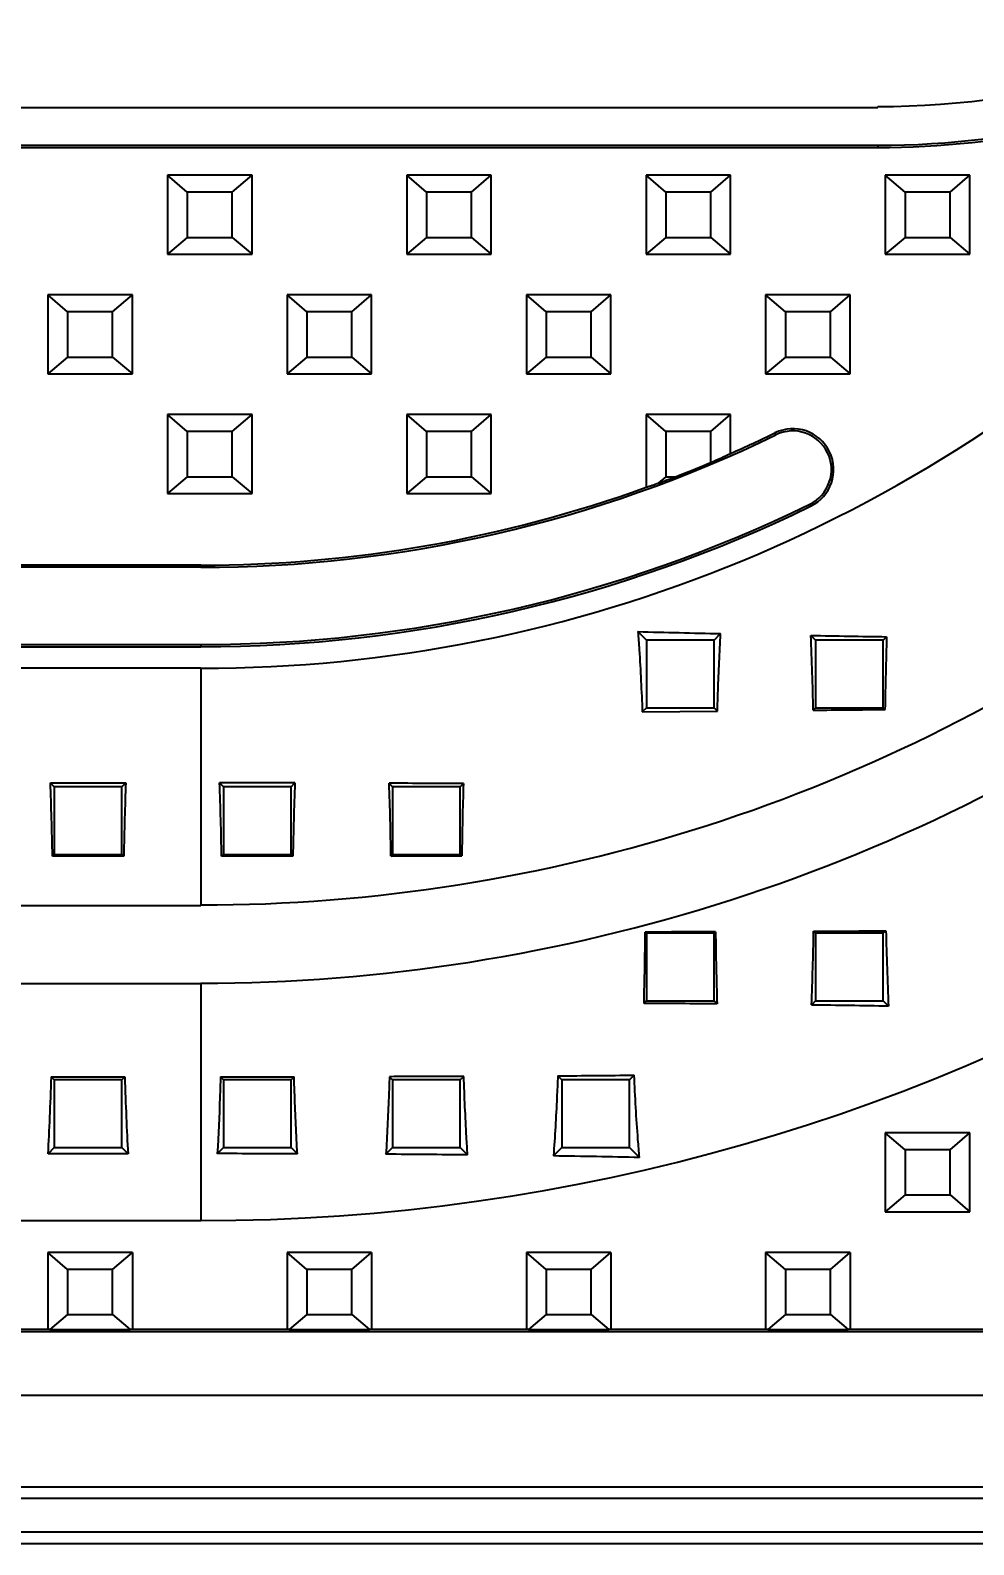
# Model space of a CAD drawing. Header units: millimetres. Extents: x -1495 to -116, y -3881 to 1305.
# Drawn here: x -733.32 to -716.5, y -1310.3 to -1283.32 of the extents above; entities that cross this region are included whole.
import ezdxf

# ---------------------------------------------------------------- set-up
doc = ezdxf.new("R2010")
doc.units = ezdxf.units.MM
doc.header["$LTSCALE"] = 16.335
doc.header["$PDMODE"] = 3
doc.header["$PDSIZE"] = 0.3125
doc.linetypes.add('HIDDEN', pattern=[0.2, 0.1, -0.1])
doc.layers.get('0').update_dxf_attribs({"linetype": 'CONTINUOUS'})
doc.layers.get('Defpoints').update_dxf_attribs({"linetype": 'CONTINUOUS'})
doc.layers.add('DEFAULT_2', color=8, linetype='HIDDEN')
doc.layers.add('dim', color=4, linetype='CONTINUOUS', lineweight=9)
doc.styles.get("Standard").update_dxf_attribs({"font": 'txt', "width": 0.8})
doc.dimstyles.new('副本 ISO-25-1', dxfattribs={"dimtxt": 5, "dimasz": 5, "dimexe": 0, "dimexo": 0, "dimgap": 0, "dimtad": 1, "dimtxsty": 'Standard', "dimcen": 0, "dimclrd": 4, "dimclre": 4, "dimclrt": 6, "dimazin": 0, "dimtfac": 1, "dimtofl": 0, "dimtmove": 0, "dimatfit": 3, "dimfxl": 0, "dimarcsym": 0})

# ---------------------------------------------------------------- blocks, each defined once
blk = doc.blocks.new('*D702')
at = {"layer": 'Defpoints', "color": 0}
for p in [(-735.3, -1279.458), (-692.398, -1284.533), (-637.464, -1284.533)]:
    blk.add_point(p, dxfattribs=at)
at = {"layer": 'dim', "color": 4, "linetype": 'Continuous', "lineweight": -2}
blk.add_line((-692.398, -1284.533), (-631.464, -1284.533), dxfattribs=at)
at = {"layer": 'dim', "color": 6, "insert": (-634.464, -1283.075), "char_height": 2.5, "attachment_point": 5}
blk.add_mtext('5,08', dxfattribs=at)
blk = doc.blocks.new('*D703')
at = {"layer": 'Defpoints', "color": 0}
for p in [(-735.3, -1279.458), (-707.975, -1302.623), (-637.464, -1302.623)]:
    blk.add_point(p, dxfattribs=at)
at = {"layer": 'dim', "color": 4, "linetype": 'Continuous', "lineweight": -2}
blk.add_line((-707.975, -1302.623), (-629.797, -1302.623), dxfattribs=at)
at = {"layer": 'dim', "color": 6, "insert": (-633.631, -1301.165), "char_height": 2.5, "attachment_point": 5}
blk.add_mtext('23,17', dxfattribs=at)
blk = doc.blocks.new('*D704')
at = {"layer": 'Defpoints', "color": 0}
for p in [(-735.3, -1279.458), (-719.329, -1321.458), (-637.464, -1321.458)]:
    blk.add_point(p, dxfattribs=at)
at = {"layer": 'dim', "color": 4, "linetype": 'Continuous', "lineweight": -2}
blk.add_line((-719.329, -1321.458), (-634.131, -1321.458), dxfattribs=at)
at = {"layer": 'dim', "color": 6, "insert": (-635.797, -1320.208), "char_height": 2.5, "attachment_point": 5}
blk.add_mtext('42', dxfattribs=at)
blk = doc.blocks.new('*D705')
at = {"layer": 'Defpoints', "color": 0}
for p in [(-735.3, -1279.458), (-681.861, -1332.458), (-637.464, -1332.458)]:
    blk.add_point(p, dxfattribs=at)
at = {"layer": 'dim', "color": 4, "linetype": 'Continuous', "lineweight": -2}
blk.add_line((-681.861, -1332.458), (-634.131, -1332.458), dxfattribs=at)
at = {"layer": 'dim', "color": 6, "insert": (-635.797, -1331.208), "char_height": 2.5, "attachment_point": 5}
blk.add_mtext('53', dxfattribs=at)
blk = doc.blocks.new('*D706')
at = {"layer": 'Defpoints', "color": 0}
for p in [(-735.3, -1279.458), (-667.988, -1349.458), (-637.464, -1349.458)]:
    blk.add_point(p, dxfattribs=at)
at = {"layer": 'dim', "color": 4, "linetype": 'Continuous', "lineweight": -2}
blk.add_line((-667.988, -1349.458), (-634.464, -1349.458), dxfattribs=at)
at = {"layer": 'dim', "color": 6, "insert": (-635.964, -1348.208), "char_height": 2.5, "attachment_point": 5}
blk.add_mtext('70', dxfattribs=at)
blk = doc.blocks.new('*D708')
at = {"layer": 'Defpoints', "color": 0}
for p in [(-735.3, -1279.458), (-720.3, -1323.767), (-720.3, -1373.867)]:
    blk.add_point(p, dxfattribs=at)
at = {"layer": 'dim', "color": 4, "linetype": 'Continuous', "lineweight": -2}
blk.add_line((-720.3, -1323.767), (-720.3, -1376.534), dxfattribs=at)
at = {"layer": 'dim', "color": 6, "insert": (-721.55, -1375.201), "char_height": 2.5, "attachment_point": 5, "rotation": 90}
blk.add_mtext('15', dxfattribs=at)
blk = doc.blocks.new('*D709')
at = {"layer": 'Defpoints', "color": 0}
for p in [(-735.3, -1279.458), (-710.175, -1302.623), (-710.175, -1373.867)]:
    blk.add_point(p, dxfattribs=at)
at = {"layer": 'dim', "color": 4, "linetype": 'Continuous', "lineweight": -2}
blk.add_line((-710.175, -1302.623), (-710.175, -1381.534), dxfattribs=at)
at = {"layer": 'dim', "color": 6, "insert": (-711.634, -1377.701), "char_height": 2.5, "attachment_point": 5, "rotation": 90}
blk.add_mtext('25,13', dxfattribs=at)
blk = doc.blocks.new('*D710')
at = {"layer": 'Defpoints', "color": 0}
for p in [(-735.3, -1279.458), (-694.598, -1285.166), (-694.598, -1373.867)]:
    blk.add_point(p, dxfattribs=at)
at = {"layer": 'dim', "color": 4, "linetype": 'Continuous', "lineweight": -2}
blk.add_line((-694.598, -1285.166), (-694.598, -1379.867), dxfattribs=at)
at = {"layer": 'dim', "color": 6, "insert": (-696.056, -1376.867), "char_height": 2.5, "attachment_point": 5, "rotation": 90}
blk.add_mtext('40,7', dxfattribs=at)
blk = doc.blocks.new('*D711')
at = {"layer": 'Defpoints', "color": 0}
for p in [(-735.3, -1279.458), (-665.3, -1346.703), (-665.3, -1373.867)]:
    blk.add_point(p, dxfattribs=at)
at = {"layer": 'dim', "color": 4, "linetype": 'Continuous', "lineweight": -2}
blk.add_line((-665.3, -1346.703), (-665.3, -1376.867), dxfattribs=at)
at = {"layer": 'dim', "color": 6, "insert": (-666.55, -1375.367), "char_height": 2.5, "attachment_point": 5, "rotation": 90}
blk.add_mtext('70', dxfattribs=at)

msp = doc.modelspace()

# ---------------------------------------------------------------- linework, layer by layer
at = {"color": 7, "linetype": 'Continuous'}
for p, q in [((-738.538, -1284.699), (-718.215, -1284.699)), ((-736.351, -1285.371), (-718.215, -1285.371)), ((-718.215, -1285.371), (-718.215, -1285.411)), ((-736.351, -1285.411), (-718.215, -1285.411)), ((-730.871, -1285.907), (-730.871, -1287.314)), ((-729.364, -1285.907), (-730.871, -1285.907)), ((-730.519, -1286.209), (-730.871, -1285.907)), ((-729.715, -1286.209), (-729.364, -1285.907)), ((-729.364, -1287.314), (-729.364, -1285.907)), ((-726.607, -1285.907), (-726.607, -1287.314)), ((-725.1, -1285.907), (-726.607, -1285.907)), ((-726.255, -1286.209), (-726.607, -1285.907)), ((-725.451, -1286.209), (-725.1, -1285.907)), ((-725.1, -1287.314), (-725.1, -1285.907)), ((-722.343, -1285.907), (-722.343, -1287.314)), ((-720.836, -1285.907), (-722.343, -1285.907)), ((-721.992, -1286.209), (-722.343, -1285.907)), ((-721.188, -1286.209), (-720.836, -1285.907)), ((-720.836, -1287.314), (-720.836, -1285.907)), ((-718.079, -1285.907), (-718.079, -1287.314)), ((-716.572, -1285.907), (-718.079, -1285.907)), ((-717.728, -1286.209), (-718.079, -1285.907)), ((-716.924, -1286.209), (-716.572, -1285.907)), ((-716.572, -1287.314), (-716.572, -1285.907)), ((-730.519, -1286.209), (-730.519, -1287.013)), ((-729.715, -1286.209), (-730.519, -1286.209)), ((-729.715, -1287.013), (-729.715, -1286.209)), ((-726.255, -1286.209), (-726.255, -1287.013)), ((-725.451, -1286.209), (-726.255, -1286.209)), ((-725.451, -1287.013), (-725.451, -1286.209)), ((-721.992, -1286.209), (-721.992, -1287.013)), ((-721.188, -1286.209), (-721.992, -1286.209)), ((-721.188, -1287.013), (-721.188, -1286.209)), ((-717.728, -1286.209), (-717.728, -1287.013)), ((-716.924, -1286.209), (-717.728, -1286.209)), ((-716.924, -1287.013), (-716.924, -1286.209)), ((-730.519, -1287.013), (-730.871, -1287.314)), ((-730.519, -1287.013), (-729.715, -1287.013)), ((-729.715, -1287.013), (-729.364, -1287.314)), ((-726.255, -1287.013), (-726.607, -1287.314)), ((-726.255, -1287.013), (-725.451, -1287.013)), ((-725.451, -1287.013), (-725.1, -1287.314)), ((-721.992, -1287.013), (-722.343, -1287.314)), ((-721.992, -1287.013), (-721.188, -1287.013)), ((-721.188, -1287.013), (-720.836, -1287.314)), ((-717.728, -1287.013), (-718.079, -1287.314)), ((-717.728, -1287.013), (-716.924, -1287.013)), ((-716.924, -1287.013), (-716.572, -1287.314)), ((-730.871, -1287.314), (-729.364, -1287.314)), ((-726.607, -1287.314), (-725.1, -1287.314)), ((-722.343, -1287.314), (-720.836, -1287.314)), ((-718.079, -1287.314), (-716.572, -1287.314)), ((-733.003, -1288.039), (-733.003, -1289.446)), ((-732.651, -1288.341), (-733.003, -1288.039)), ((-731.495, -1288.039), (-733.003, -1288.039)), ((-731.847, -1288.341), (-731.495, -1288.039)), ((-731.495, -1289.446), (-731.495, -1288.039)), ((-728.739, -1288.039), (-728.739, -1289.446)), ((-727.232, -1288.039), (-728.739, -1288.039)), ((-728.387, -1288.341), (-728.739, -1288.039)), ((-727.583, -1288.341), (-727.232, -1288.039)), ((-727.232, -1289.446), (-727.232, -1288.039)), ((-724.475, -1288.039), (-724.475, -1289.446)), ((-722.968, -1288.039), (-724.475, -1288.039)), ((-724.123, -1288.341), (-724.475, -1288.039)), ((-723.319, -1288.341), (-722.968, -1288.039)), ((-722.968, -1289.446), (-722.968, -1288.039)), ((-720.211, -1288.039), (-720.211, -1289.446)), ((-718.704, -1288.039), (-720.211, -1288.039)), ((-719.86, -1288.341), (-720.211, -1288.039)), ((-719.056, -1288.341), (-718.704, -1288.039)), ((-718.704, -1289.446), (-718.704, -1288.039)), ((-732.651, -1288.341), (-732.651, -1289.145)), ((-731.847, -1288.341), (-732.651, -1288.341)), ((-731.847, -1289.145), (-731.847, -1288.341)), ((-728.387, -1288.341), (-728.387, -1289.145)), ((-727.583, -1288.341), (-728.387, -1288.341)), ((-727.583, -1289.145), (-727.583, -1288.341)), ((-724.123, -1288.341), (-724.123, -1289.145)), ((-723.319, -1288.341), (-724.123, -1288.341)), ((-723.319, -1289.145), (-723.319, -1288.341)), ((-719.86, -1288.341), (-719.86, -1289.145)), ((-719.056, -1288.341), (-719.86, -1288.341)), ((-719.056, -1289.145), (-719.056, -1288.341)), ((-732.651, -1289.145), (-733.003, -1289.446)), ((-732.651, -1289.145), (-731.847, -1289.145)), ((-731.847, -1289.145), (-731.495, -1289.446)), ((-728.387, -1289.145), (-728.739, -1289.446)), ((-728.387, -1289.145), (-727.583, -1289.145)), ((-727.583, -1289.145), (-727.232, -1289.446)), ((-724.123, -1289.145), (-724.475, -1289.446)), ((-724.123, -1289.145), (-723.319, -1289.145)), ((-723.319, -1289.145), (-722.968, -1289.446)), ((-719.86, -1289.145), (-720.211, -1289.446)), ((-719.86, -1289.145), (-719.056, -1289.145)), ((-719.056, -1289.145), (-718.704, -1289.446)), ((-733.003, -1289.446), (-731.495, -1289.446)), ((-728.739, -1289.446), (-727.232, -1289.446)), ((-724.475, -1289.446), (-722.968, -1289.446)), ((-720.211, -1289.446), (-718.704, -1289.446)), ((-730.871, -1290.171), (-730.871, -1291.578)), ((-730.519, -1290.473), (-730.871, -1290.171)), ((-729.364, -1290.171), (-730.871, -1290.171)), ((-729.715, -1290.473), (-729.364, -1290.171)), ((-729.364, -1291.578), (-729.364, -1290.171)), ((-726.607, -1290.171), (-726.607, -1291.578)), ((-725.1, -1290.171), (-726.607, -1290.171)), ((-726.255, -1290.473), (-726.607, -1290.171)), ((-725.451, -1290.473), (-725.1, -1290.171)), ((-725.1, -1291.578), (-725.1, -1290.171)), ((-722.343, -1290.171), (-722.343, -1291.465)), ((-720.836, -1290.171), (-722.343, -1290.171)), ((-721.992, -1290.473), (-722.343, -1290.171)), ((-721.188, -1290.473), (-720.836, -1290.171)), ((-720.836, -1290.862), (-720.836, -1290.171)), ((-730.519, -1290.473), (-730.519, -1291.277)), ((-729.715, -1290.473), (-730.519, -1290.473)), ((-729.715, -1291.277), (-729.715, -1290.473)), ((-726.255, -1290.473), (-726.255, -1291.277)), ((-725.451, -1290.473), (-726.255, -1290.473)), ((-725.451, -1291.277), (-725.451, -1290.473)), ((-721.992, -1290.473), (-721.992, -1291.277)), ((-721.188, -1290.473), (-721.992, -1290.473)), ((-721.188, -1291.023), (-721.188, -1290.473)), ((-720.028, -1290.531), (-720.045, -1290.495)), ((-730.519, -1291.277), (-730.871, -1291.578)), ((-730.519, -1291.277), (-729.715, -1291.277)), ((-729.715, -1291.277), (-729.364, -1291.578)), ((-726.255, -1291.277), (-726.607, -1291.578)), ((-726.255, -1291.277), (-725.451, -1291.277)), ((-725.451, -1291.277), (-725.1, -1291.578)), ((-721.992, -1291.277), (-722.124, -1291.39)), ((-721.992, -1291.277), (-721.816, -1291.277)), ((-730.871, -1291.578), (-729.364, -1291.578)), ((-726.607, -1291.578), (-725.1, -1291.578)), ((-719.426, -1291.768), (-719.409, -1291.803)), ((-730.275, -1292.89), (-762.204, -1292.89)), ((-730.275, -1292.851), (-762.182, -1292.851)), ((-730.275, -1292.851), (-730.275, -1292.89)), ((-761.63, -1294.266), (-730.275, -1294.266)), ((-730.275, -1294.266), (-730.275, -1294.305)), ((-722.336, -1294.187), (-722.487, -1294.036)), ((-722.336, -1294.187), (-722.336, -1295.393)), ((-721.13, -1294.187), (-722.336, -1294.187)), ((-721.13, -1294.187), (-721.014, -1294.071)), ((-721.13, -1295.393), (-721.13, -1294.187)), ((-719.321, -1294.187), (-719.404, -1294.104)), ((-719.321, -1294.187), (-719.321, -1295.393)), ((-718.115, -1294.187), (-719.321, -1294.187)), ((-718.115, -1294.187), (-718.055, -1294.127)), ((-718.115, -1295.393), (-718.115, -1294.187)), ((-761.58, -1294.305), (-730.275, -1294.305)), ((-730.275, -1294.689), (-761.508, -1294.689)), ((-730.275, -1294.689), (-730.275, -1298.904)), ((-722.336, -1295.393), (-722.409, -1295.466)), ((-722.409, -1295.466), (-721.071, -1295.451)), ((-722.336, -1295.393), (-721.13, -1295.393)), ((-721.13, -1295.393), (-721.071, -1295.451)), ((-719.321, -1295.393), (-719.362, -1295.434)), ((-719.321, -1295.393), (-718.115, -1295.393)), ((-718.115, -1295.393), (-718.084, -1295.423)), ((-732.888, -1296.798), (-732.957, -1296.729)), ((-732.957, -1296.729), (-731.613, -1296.729)), ((-732.888, -1296.798), (-732.888, -1298.004)), ((-731.682, -1296.798), (-732.888, -1296.798)), ((-731.682, -1296.798), (-731.613, -1296.729)), ((-731.682, -1298.004), (-731.682, -1296.798)), ((-729.873, -1296.798), (-729.942, -1296.729)), ((-729.873, -1296.798), (-729.873, -1298.004)), ((-728.667, -1296.798), (-729.873, -1296.798)), ((-728.667, -1296.798), (-728.6, -1296.731)), ((-728.667, -1298.004), (-728.667, -1296.798)), ((-726.858, -1296.798), (-726.92, -1296.736)), ((-726.858, -1296.798), (-726.858, -1298.004)), ((-725.652, -1296.798), (-726.858, -1296.798)), ((-725.652, -1296.798), (-725.597, -1296.743)), ((-725.652, -1298.004), (-725.652, -1296.798)), ((-732.888, -1298.004), (-732.921, -1298.036)), ((-731.65, -1298.036), (-732.921, -1298.036)), ((-732.888, -1298.004), (-731.682, -1298.004)), ((-731.682, -1298.004), (-731.65, -1298.036)), ((-729.873, -1298.004), (-729.906, -1298.036)), ((-729.873, -1298.004), (-728.667, -1298.004)), ((-728.667, -1298.004), (-728.636, -1298.035)), ((-726.858, -1298.004), (-726.887, -1298.033)), ((-726.887, -1298.033), (-725.626, -1298.03)), ((-726.858, -1298.004), (-725.652, -1298.004)), ((-725.652, -1298.004), (-725.626, -1298.03)), ((-730.275, -1298.92), (-748.361, -1298.92)), ((-722.336, -1299.409), (-722.357, -1299.387)), ((-722.336, -1299.409), (-722.336, -1300.615)), ((-721.13, -1299.409), (-722.336, -1299.409)), ((-721.13, -1299.409), (-721.104, -1299.383)), ((-721.13, -1300.615), (-721.13, -1299.409)), ((-719.321, -1299.409), (-719.356, -1299.374)), ((-719.321, -1299.409), (-719.321, -1300.615)), ((-718.115, -1299.409), (-719.321, -1299.409)), ((-718.115, -1299.409), (-718.069, -1299.363)), ((-718.115, -1300.615), (-718.115, -1299.409)), ((-730.275, -1300.312), (-748.345, -1300.312)), ((-730.275, -1300.312), (-730.275, -1304.526)), ((-722.336, -1300.615), (-722.378, -1300.657)), ((-722.336, -1300.615), (-721.13, -1300.615)), ((-721.13, -1300.615), (-721.077, -1300.667)), ((-719.321, -1300.615), (-719.391, -1300.686)), ((-719.321, -1300.615), (-718.115, -1300.615)), ((-718.115, -1300.615), (-718.022, -1300.707)), ((-732.94, -1301.968), (-731.631, -1301.968)), ((-732.888, -1302.02), (-732.94, -1301.968)), ((-732.888, -1302.02), (-732.888, -1303.226)), ((-731.682, -1302.02), (-732.888, -1302.02)), ((-731.682, -1302.02), (-731.631, -1301.968)), ((-731.682, -1303.226), (-731.682, -1302.02)), ((-729.873, -1302.02), (-729.925, -1301.968)), ((-729.873, -1302.02), (-729.873, -1303.226)), ((-728.667, -1302.02), (-729.873, -1302.02)), ((-728.667, -1302.02), (-728.614, -1301.967)), ((-728.667, -1303.226), (-728.667, -1302.02)), ((-726.858, -1302.02), (-726.915, -1301.963)), ((-726.858, -1302.02), (-726.858, -1303.226)), ((-725.652, -1302.02), (-726.858, -1302.02)), ((-725.652, -1302.02), (-725.59, -1301.958)), ((-725.652, -1303.226), (-725.652, -1302.02)), ((-723.843, -1302.02), (-723.915, -1301.948)), ((-723.843, -1302.02), (-723.843, -1303.226)), ((-722.637, -1302.02), (-723.843, -1302.02)), ((-722.637, -1302.02), (-722.553, -1301.936)), ((-722.637, -1303.226), (-722.637, -1302.02)), ((-718.079, -1302.963), (-718.079, -1304.37)), ((-716.572, -1302.963), (-718.079, -1302.963)), ((-717.728, -1303.264), (-718.079, -1302.963)), ((-716.924, -1303.264), (-716.572, -1302.963)), ((-716.572, -1304.37), (-716.572, -1302.963)), ((-732.888, -1303.226), (-732.997, -1303.335)), ((-731.573, -1303.335), (-732.997, -1303.335)), ((-732.888, -1303.226), (-731.682, -1303.226)), ((-731.682, -1303.226), (-731.573, -1303.335)), ((-729.873, -1303.226), (-729.982, -1303.335)), ((-729.873, -1303.226), (-728.667, -1303.226)), ((-728.667, -1303.226), (-728.556, -1303.337)), ((-726.858, -1303.226), (-726.977, -1303.345)), ((-726.858, -1303.226), (-725.652, -1303.226)), ((-725.652, -1303.226), (-725.522, -1303.356)), ((-723.843, -1303.226), (-723.992, -1303.375)), ((-723.843, -1303.226), (-722.637, -1303.226)), ((-722.637, -1303.226), (-722.46, -1303.403)), ((-717.728, -1303.264), (-717.728, -1304.068)), ((-716.924, -1303.264), (-717.728, -1303.264)), ((-716.924, -1304.068), (-716.924, -1303.264)), ((-717.728, -1304.068), (-718.079, -1304.37)), ((-717.728, -1304.068), (-716.924, -1304.068)), ((-716.924, -1304.068), (-716.572, -1304.37)), ((-751.573, -1304.526), (-730.275, -1304.526)), ((-718.079, -1304.37), (-716.572, -1304.37)), ((-733.003, -1305.095), (-733.003, -1306.468)), ((-731.495, -1305.095), (-733.003, -1305.095)), ((-732.651, -1305.396), (-733.003, -1305.095)), ((-731.847, -1305.396), (-731.495, -1305.095)), ((-731.495, -1305.095), (-731.495, -1306.468)), ((-728.739, -1305.095), (-728.739, -1306.468)), ((-727.232, -1305.095), (-728.739, -1305.095)), ((-728.387, -1305.396), (-728.739, -1305.095)), ((-727.583, -1305.396), (-727.232, -1305.095)), ((-727.232, -1305.095), (-727.232, -1306.468)), ((-724.475, -1305.095), (-724.475, -1306.468)), ((-722.968, -1305.095), (-724.475, -1305.095)), ((-724.123, -1305.396), (-724.475, -1305.095)), ((-723.319, -1305.396), (-722.968, -1305.095)), ((-722.968, -1305.095), (-722.968, -1306.468)), ((-720.211, -1305.095), (-720.211, -1306.468)), ((-718.704, -1305.095), (-720.211, -1305.095)), ((-719.86, -1305.396), (-720.211, -1305.095)), ((-719.056, -1305.396), (-718.704, -1305.095)), ((-718.704, -1305.095), (-718.704, -1306.468)), ((-732.651, -1305.396), (-732.651, -1306.2)), ((-731.847, -1305.396), (-732.651, -1305.396)), ((-731.847, -1306.2), (-731.847, -1305.396)), ((-728.387, -1305.396), (-728.387, -1306.2)), ((-727.583, -1305.396), (-728.387, -1305.396)), ((-727.583, -1306.2), (-727.583, -1305.396)), ((-724.123, -1305.396), (-724.123, -1306.2)), ((-723.319, -1305.396), (-724.123, -1305.396)), ((-723.319, -1306.2), (-723.319, -1305.396)), ((-719.86, -1305.396), (-719.86, -1306.2)), ((-719.056, -1305.396), (-719.86, -1305.396)), ((-719.056, -1306.2), (-719.056, -1305.396)), ((-732.651, -1306.2), (-732.965, -1306.469)), ((-732.651, -1306.2), (-731.847, -1306.2)), ((-731.847, -1306.2), (-731.533, -1306.469)), ((-728.387, -1306.2), (-728.701, -1306.469)), ((-728.387, -1306.2), (-727.583, -1306.2)), ((-727.583, -1306.2), (-727.269, -1306.469)), ((-724.123, -1306.2), (-724.437, -1306.469)), ((-724.123, -1306.2), (-723.319, -1306.2)), ((-723.319, -1306.2), (-723.006, -1306.469)), ((-719.86, -1306.2), (-720.174, -1306.469)), ((-719.86, -1306.2), (-719.056, -1306.2)), ((-719.056, -1306.2), (-718.742, -1306.469)), ((-715.2, -1306.508), (-750.989, -1306.508)), ((-733.003, -1306.468), (-735.759, -1306.468)), ((-732.965, -1306.469), (-733.003, -1306.468)), ((-732.965, -1306.469), (-731.533, -1306.469)), ((-731.495, -1306.468), (-731.533, -1306.469)), ((-728.739, -1306.468), (-731.495, -1306.468)), ((-728.701, -1306.469), (-728.739, -1306.468)), ((-728.701, -1306.469), (-727.269, -1306.469)), ((-727.232, -1306.468), (-727.269, -1306.469)), ((-724.475, -1306.468), (-727.232, -1306.468)), ((-724.437, -1306.469), (-724.475, -1306.468)), ((-724.437, -1306.469), (-723.006, -1306.469)), ((-722.968, -1306.468), (-723.006, -1306.469)), ((-720.211, -1306.468), (-722.968, -1306.468)), ((-720.174, -1306.469), (-720.211, -1306.468)), ((-720.174, -1306.469), (-718.742, -1306.469)), ((-718.704, -1306.468), (-718.742, -1306.469)), ((-715.948, -1306.468), (-718.704, -1306.468)), ((-754.082, -1307.638), (-715.2, -1307.638)), ((-754.082, -1309.266), (-715.2, -1309.266)), ((-754.082, -1309.472), (-715.2, -1309.472)), ((-715.2, -1310.075), (-754.081, -1310.075)), ((-754.081, -1310.276), (-715.2, -1310.276))]:
    msp.add_line(p, q, dxfattribs=at)
for centre, radius, start, end in [((-718.215, -1269.458), 15.224, 270, 42.0802), ((-718.215, -1269.458), 15.914, 270, 297.5167), ((-718.215, -1269.458), 15.953, 270, 294.1686), ((-730.275, -1269.458), 35.069, 270, 333.3591), ((-730.275, -1269.458), 25.231, 270, 314.9513), ((-730.275, -1269.458), 23.393, 293.7983, 295.9324), ((-719.727, -1291.149), 0.727, 295.9324, 115.9324), ((-719.727, -1291.149), 0.688, 295.9324, 115.9324), ((-730.275, -1269.458), 23.432, 270, 295.9324), ((-730.275, -1269.458), 23.401, 291.1925, 292.851), ((-730.275, -1269.458), 23.393, 270, 289.8205), ((-730.275, -1269.458), 24.808, 270, 295.9324), ((-730.275, -1269.458), 24.847, 270, 295.9324), ((-730.275, -1269.458), 29.446, 270, 305.6853), ((-709.563, -779.604), 514.594, 268.56088, 268.72494), ((-787.941, -1296.926), 68.595, 1.24608, 2.35773), ((-711.574, -877.381), 416.796, 268.92357, 269.10902), ((-625.217, -1296.873), 92.879, 178.30586, 179.10582), ((-730.275, -1269.458), 30.838, 270, 305.6853), ((-795.705, -1299.227), 65.81, 1.03696, 2.17584), ((-657.932, -1299.308), 70.715, 177.91095, 178.96858), ((-796.491, -1299.123), 69.612, 0.8971, 1.96454), ((-647.668, -1299.109), 77.965, 178.26112, 179.20736), ((-808.117, -1298.615), 85.763, 358.63545, 359.48429), ((-643.234, -1298.407), 77.876, 180.71845, 181.66337), ((-797.4, -1297.899), 78.058, 357.95399, 358.9172), ((-722.314, -865.927), 433.457, 270.39104, 270.56111), ((-656.566, -1297.893), 61.52, 181.36947, 182.62209), ((-725.629, -1821.407), 520.76, 89.49916, 89.6423), ((-722.906, -1565.579), 264.916, 88.94375, 89.23993), ((-727.683, -784.867), 517.095, 270.41747, 270.56841), ((-730.261, -1857.443), 554.109, 89.8237, 89.97118), ((-729.485, -1707.36), 404.023, 89.43801, 89.64438), ((-727.06, -1510.354), 207.002, 88.72648, 89.15081)]:
    msp.add_arc(centre, radius, start, end, dxfattribs=at)
for centre, major_axis, ratio, start_param, end_param in [((-730.865, -1269.458), (23.643, 0), 0.999689, -1.149102, -1.132735), ((-730.275, -1268.758), (0, 24.057), 0.999577, -2.795768, -2.782091), ((-729.696, -1269.458), (23.209, 0), 0.999689, -1.248422, -1.238449), ((-733.291, -1299.608), (0, 5.779), 0.066667, -1.29536, -1.0492), ((-731.279, -1299.608), (0, 5.779), 0.066667, 1.0492, 1.29536), ((-733.291, -1299.608), (0, 5.779), 0.066667, -2.271709, -1.991567), ((-731.279, -1299.608), (0, 5.779), 0.066667, -4.291618, -4.011476)]:
    msp.add_ellipse(centre, major_axis=major_axis, ratio=ratio, start_param=start_param, end_param=end_param, dxfattribs=at)
for points, knots in [([(-722.487, -1294.036), (-722.479, -1294.143), (-722.446, -1294.619), (-722.423, -1295.096), (-722.409, -1295.466)], [0, 0, 0, 0, 0.224963, 1, 1, 1, 1]), ([(-721.071, -1295.451), (-721.068, -1295.329), (-721.052, -1294.869), (-721.032, -1294.409), (-721.014, -1294.071)], [0, 0, 0, 0, 0.264284, 1, 1, 1, 1]), ([(-729.925, -1301.968), (-729.928, -1302.089), (-729.943, -1302.545), (-729.963, -1303.001), (-729.982, -1303.335)], [0, 0, 0, 0, 0.265844, 1, 1, 1, 1]), ([(-728.556, -1303.337), (-728.562, -1303.231), (-728.586, -1302.775), (-728.604, -1302.318), (-728.614, -1301.967)], [0, 0, 0, 0, 0.232348, 1, 1, 1, 1]), ([(-726.915, -1301.963), (-726.919, -1302.086), (-726.935, -1302.547), (-726.957, -1303.007), (-726.977, -1303.345)], [0, 0, 0, 0, 0.26731, 1, 1, 1, 1]), ([(-725.522, -1303.356), (-725.529, -1303.25), (-725.557, -1302.784), (-725.578, -1302.318), (-725.59, -1301.958)], [0, 0, 0, 0, 0.228564, 1, 1, 1, 1]), ([(-723.915, -1301.948), (-723.92, -1302.077), (-723.94, -1302.554), (-723.967, -1303.029), (-723.992, -1303.375)], [0, 0, 0, 0, 0.272669, 1, 1, 1, 1]), ([(-722.46, -1303.403), (-722.469, -1303.297), (-722.51, -1302.809), (-722.536, -1302.319), (-722.553, -1301.936)], [0, 0, 0, 0, 0.217117, 1, 1, 1, 1])]:
    msp.add_open_spline(points, degree=3, knots=knots, dxfattribs=at)
for points in [[(-719.362, -1295.434), (-718.936, -1295.43), (-718.51, -1295.426), (-718.084, -1295.423)], [(-728.6, -1296.731), (-729.047, -1296.729), (-729.495, -1296.729), (-729.942, -1296.729)], [(-725.597, -1296.743), (-726.038, -1296.74), (-726.479, -1296.738), (-726.92, -1296.736)], [(-728.636, -1298.035), (-729.059, -1298.036), (-729.482, -1298.036), (-729.906, -1298.036)], [(-721.104, -1299.383), (-721.522, -1299.385), (-721.94, -1299.386), (-722.357, -1299.387)], [(-729.925, -1301.968), (-729.488, -1301.968), (-729.051, -1301.968), (-728.614, -1301.967)], [(-725.59, -1301.958), (-726.032, -1301.96), (-726.473, -1301.962), (-726.915, -1301.963)]]:
    msp.add_open_spline(points, degree=3, dxfattribs=at)
at = {"layer": 'DEFAULT_2', "color": 8, "linetype": 'HIDDEN'}
msp.add_line((-718.215, -1284.682), (-718.215, -1284.699), dxfattribs=at)

# ---------------------------------------------------------------- dimensions: what is measured, and where the dimension line sits
at = {"layer": 'dim'}
for feature_location, offset, dtype, origin, picture, middle in [((-692.397694348, -1284.532864147), (54.933855361, 0), 0, (-735.300194348, -1279.457864147), '*D702', (-634.463838987, -1283.074530814)), ((-707.975194348, -1302.622864147), (70.511355361, 0), 0, (-735.300194348, -1279.457864147), '*D703', (-633.630505653, -1301.164530814)), ((-719.329, -1321.458), (81.865, 0), 0, (-735.3, -1279.458), '*D704', (-635.797, -1320.208)), ((-681.861, -1332.458), (44.397, 0), 0, (-735.3, -1279.458), '*D705', (-635.797, -1331.208)), ((-667.988, -1349.458), (30.525, 0), 0, (-735.3, -1279.458), '*D706', (-635.964, -1348.208)), ((-720.3, -1323.767), (0, -50.1), 1, (-735.3, -1279.458), '*D708', (-721.55, -1375.201)), ((-710.175194348, -1302.622864147), (0, -71.244635495), 1, (-735.300194348, -1279.457864147), '*D709', (-711.633527681, -1377.700832975)), ((-694.598, -1285.166), (0, -88.701), 1, (-735.3, -1279.458), '*D710', (-696.056, -1376.867)), ((-665.3, -1346.703), (0, -27.165), 1, (-735.3, -1279.458), '*D711', (-666.55, -1375.367))]:
    dim = msp.add_ordinate_dim(feature_location=feature_location, offset=offset, dtype=dtype, origin=origin, dimstyle='副本 ISO-25-1', override={"dimtxt": 2.5, "dimasz": 2, "dimfxl": 1.25, "dimarcsym": 1}, dxfattribs=at)
    dim.commit()
    dim.dimension.update_dxf_attribs({"geometry": picture, "text_midpoint": middle})

doc.saveas('drawing.dxf')
